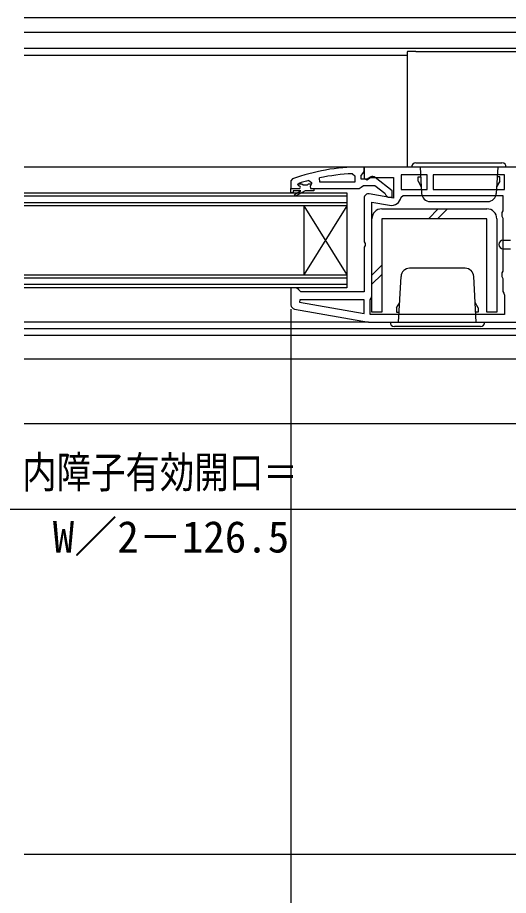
# Model space of a CAD drawing. Units: millimetres, scale not verified. Extents: x -525 to 525, y -783 to 779.
# Drawn here: x 98 to 212, y -605.5 to -401.7 of the extents above; entities that cross this region are included whole.
import ezdxf
from ezdxf.enums import TextEntityAlignment as Align

# ---------------------------------------------------------------- set-up
doc = ezdxf.new("R2010")
doc.units = ezdxf.units.MM
doc.header["$LTSCALE"] = 4
for name, color, linetype in [('0-2_YKK_11', 7, 'Continuous'), ('0-4_YKK_12', 2, 'Continuous'), ('0-5_YKK_13', 4, 'Continuous'), ('0-7_YKK_D', 6, 'Continuous'), ('0-9_YSS_K', 3, 'Continuous')]:
    doc.layers.add(name, color=color, linetype=linetype)
doc.styles.add('ＭＳ ゴシック', font='')
doc.styles.get('ＭＳ ゴシック').set_extended_font_data('MS Gothic')

msp = doc.modelspace()

# ---------------------------------------------------------------- linework, layer by layer
at = {"layer": '0-2_YKK_11'}
for points in [[(175.776, -437.944), (176.299, -438.443), (176.299, -439.898)], [(179.6, -438.998), (179.2, -439.198), (177.799, -439.198), (177.799, -438.398), (178.149, -437.921), (178.499, -437.444), (178.499, -436.398), (177.499, -436.398)], [(236.499, -436.4), (178.499, -436.4), (178.499, -439.023), (179.075, -439.342), (179.942, -438.8), (185.299, -438.8), (185.299, -443.607), (179.672, -442.615)], [(161.828, -439.149), (161.499, -439.619), (161.499, -441.398), (163.399, -441.398)], [(165.666, -439.486), (166.299, -439.968), (166.299, -440.323), (165.924, -440.807), (165.999, -441.398), (166.799, -441.398)], [(166.799, -441.398), (177.345, -441.398), (177.822, -441.048), (178.299, -440.698), (180.999, -440.698), (183.302, -442.491), (183.499, -442.894), (183.999, -443.398), (184.999, -443.398), (184.999, -441.922), (181.017, -438.811)], [(176.299, -439.898), (168.228, -439.898), (168.125, -438.909)], [(163.399, -440.798), (163.099, -440.498), (163.099, -440.49), (163.169, -440.298), (164.005, -440.298), (164.303, -440.56), (165.295, -440.56), (165.592, -440.298), (166.299, -440.298), (166.299, -440.323), (165.924, -440.807), (165.999, -441.398), (166.799, -441.398), (166.799, -441.898), (164.799, -441.898), (162.574, -443.183), (162.324, -442.75), (163.799, -441.898), (161.999, -441.898), (161.999, -442.398), (161.499, -442.398), (161.499, -441.398), (163.399, -441.398)], [(163.399, -440.798), (163.099, -440.498), (163.099, -440.49), (163.169, -440.298), (163.303, -440.206)], [(178.499, -443.6), (178.499, -453.775), (178.686, -454.166), (178.686, -454.634), (178.499, -455.024), (178.499, -465.4), (163.799, -465.4), (163.299, -464.9), (162.799, -464.4), (161.499, -464.4), (161.499, -468.387)], [(187.063, -443.413), (187.556, -443), (210.699, -443), (210.699, -446.534), (210.449, -446.967), (210.449, -447.833), (210.699, -448.266), (210.699, -460.534), (210.449, -460.967), (210.449, -461.833), (210.699, -462.266), (210.699, -465.3), (210.899, -465.7), (211.099, -466.1), (211.099, -470.6)], [(211.099, -470.6), (179.899, -470.6), (179.899, -467.2), (180.099, -466.8), (180.299, -466.4), (180.299, -444.553), (184.399, -445.276)], [(162.325, -469.372), (179.499, -472.4), (236.499, -472.4)]]:
    msp.add_lwpolyline(points, dxfattribs=at)
for points in [[(187.099, -441.6), (193.099, -441.6), (193.099, -438.2), (187.099, -438.2)], [(194.499, -441.6), (211.099, -441.6), (211.099, -438.2), (194.499, -438.2)], [(163.48, -467.748), (178.499, -470.396), (178.499, -467.2), (163.528, -467.2)]]:
    msp.add_lwpolyline(points, close=True, dxfattribs=at)
for centre, radius, start, end in [((177.499, -482.398), 46, 90, 109.91705), ((177.862, -485.311), 47.413, 92.52155, 101.85079), ((177.448, -482.398), 44.5, 105.35294, 108.53383), ((180.4, -439.598), 1, 51.91327, 143.1301), ((163.399, -441.098), 0.3, 269.99999, 90.00001), ((163.399, -441.098), 0.3, 269.99999, 90.00001), ((179.499, -443.6), 1, 80.00002, 180), ((184.799, -443.011), 2.3, 259.99998, 349.95029), ((162.499, -468.387), 1, 180.00004, 260.00002)]:
    msp.add_arc(centre, radius, start, end, dxfattribs=at)
at = {"layer": '0-4_YKK_12'}
for p, q in [((99.497, -401.698), (219.999, -401.698)), ((99.497, -405.098), (219.999, -405.098)), ((219.999, -408.9), (99.497, -408.9)), ((99.497, -410.4), (188.499, -410.4)), ((175.833, -436.396), (99.497, -436.396)), ((99.497, -442.398), (174.495, -442.398)), ((99.497, -443.098), (174.495, -443.098)), ((174.495, -444.698), (99.497, -444.698)), ((164.495, -445.398), (164.495, -461.398)), ((164.495, -445.398), (174.495, -461.398)), ((174.495, -445.398), (164.495, -461.398)), ((174.495, -445.398), (174.495, -461.398)), ((99.497, -461.398), (174.495, -461.398)), ((99.497, -462.098), (174.495, -462.098)), ((174.495, -463.698), (99.497, -463.698)), ((179.525, -472.4), (99.497, -472.4)), ((99.497, -473.9), (252.499, -473.9)), ((99.497, -475.4), (230.999, -475.4)), ((99.497, -480.9), (228.974, -480.9)), ((99.497, -495.9), (237.999, -495.9))]:
    msp.add_line(p, q, dxfattribs=at)
for points in [[(174.495, -442.398), (174.495, -445.398), (99.497, -445.398)], [(174.495, -461.398), (174.495, -464.398), (99.497, -464.398)]]:
    msp.add_lwpolyline(points, dxfattribs=at)
at = {"layer": '0-5_YKK_13'}
for p, q in [((190.499, -409.584), (217.999, -409.584)), ((188.499, -410.081), (188.499, -436.4)), ((190.499, -435.4), (210.499, -435.4)), ((211.499, -436.4), (189.499, -436.4)), ((191.499, -436.4), (191.819, -442.505)), ((209.499, -436.4), (209.179, -442.505)), ((190.999, -439.6), (190.999, -438.7)), ((190.999, -439.7), (190.999, -438.7)), ((190.999, -438.7), (191.619, -438.7)), ((190.999, -439.7), (191.739, -440.982)), ((209.999, -439.7), (209.259, -440.982)), ((209.999, -438.7), (209.378, -438.7)), ((209.999, -439.7), (209.999, -438.7)), ((182.599, -446.099), (206.999, -446.099)), ((193.401, -448.399), (195.701, -446.099)), ((193.816, -444.4), (207.182, -444.4)), ((195.523, -448.399), (197.823, -446.099)), ((210.799, -453.4), (212.499, -453.4)), ((210.799, -455.4), (212.499, -455.4)), ((180.299, -461.501), (182.599, -459.201)), ((201.945, -459.9), (189.051, -459.9)), ((180.299, -463.622), (182.599, -461.322)), ((186.498, -472.4), (187.054, -461.795)), ((204.498, -472.4), (203.942, -461.795)), ((185.998, -469.1), (186.738, -467.818)), ((204.998, -469.1), (204.258, -467.818)), ((185.998, -469.1), (185.998, -470.1)), ((185.998, -470.1), (186.618, -470.1)), ((204.998, -470.1), (204.377, -470.1)), ((204.998, -469.1), (204.998, -470.1)), ((204.998, -469.2), (204.998, -470.1)), ((184.498, -472.4), (206.498, -472.4)), ((205.498, -473.4), (185.498, -473.4))]:
    msp.add_line(p, q, dxfattribs=at)
msp.add_lwpolyline([(209.299, -448.399), (209.299, -470.099), (206.999, -470.099), (206.999, -448.399), (182.599, -448.399), (182.599, -470.099), (180.299, -470.099), (180.299, -448.399)], dxfattribs=at)
for centre, radius, start, end in [((190.499, -436.4), 1, 90, 180), ((210.499, -436.4), 1, 0, 90), ((193.816, -442.4), 2, 183, 270), ((207.182, -442.4), 2, 270, 357), ((182.599, -448.399), 2.3, 89.99915, 179.99915), ((206.999, -448.399), 2.3, 359.99915, 89.99915), ((210.799, -454.4), 1, 90, 270), ((189.051, -461.9), 2, 90, 177), ((201.945, -461.9), 2, 3, 90), ((185.498, -472.4), 1, 180, 270), ((205.498, -472.4), 1, 270, 0)]:
    msp.add_arc(centre, radius, start, end, dxfattribs=at)
for centre, ratio, start_param, end_param in [((190.499, -409.605), 0.010587, 4.712389, 6.029006), ((190.499, -410.081), 0.955608, 6.029006, 6.2831853)]:
    msp.add_ellipse(centre, major_axis=(-2, 0), ratio=ratio, start_param=start_param, end_param=end_param, dxfattribs=at)
at = {"layer": '0-7_YKK_D'}
for p, q in [((161.499, -469.387), (161.499, -619.901)), ((227.499, -515.9), (63.435, -515.9))]:
    msp.add_line(p, q, dxfattribs=at)
at = {"layer": '0-9_YSS_K'}
msp.add_line((99.497, -595.9), (237.5, -595.9), dxfattribs=at)

# ---------------------------------------------------------------- texts
at = {"layer": '0-7_YKK_D', "style": 'ＭＳ ゴシック', "width": 0.8}
msp.add_text('内障子有効開口＝', height=7.331, dxfattribs=at).set_placement((99.058, -513.093), align=Align.BOTTOM_LEFT)
at = {"layer": '0-7_YKK_D', "style": 'ＭＳ ゴシック'}
msp.add_text('W／2－126.5', height=7.331, dxfattribs=at).set_placement((106.177, -528.082), align=Align.BOTTOM_LEFT)

doc.saveas('drawing.dxf')
